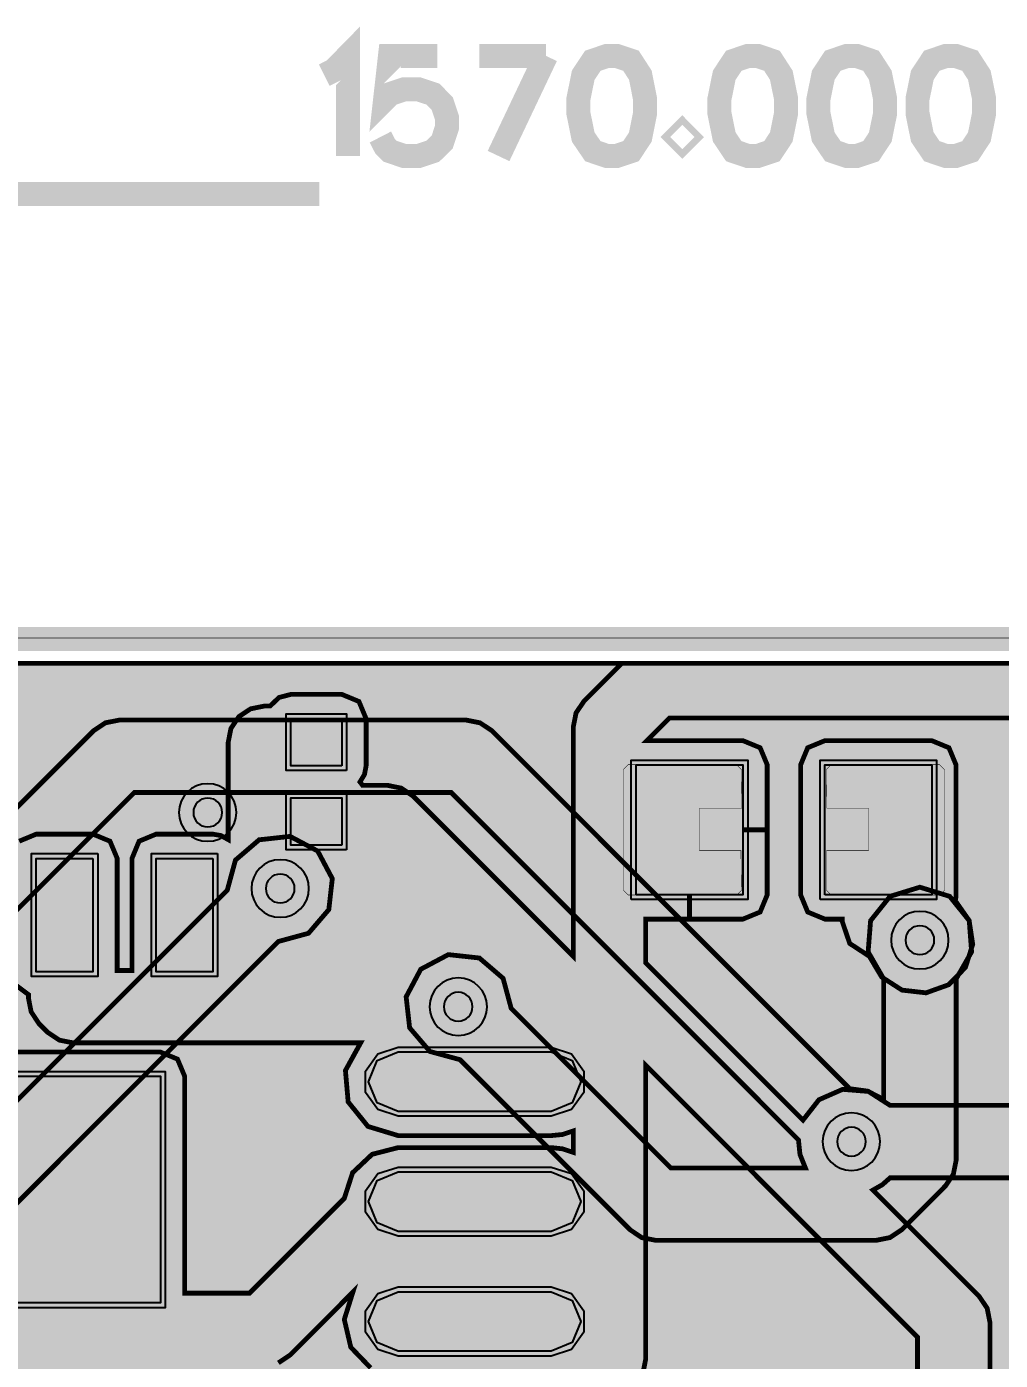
# Model space of a CAD drawing. Header units: millimetres. Extents: x 5.6 to 57, y 79.1 to 103.4.
# Drawn here: x 19.28 to 29.6, y 88.36 to 102.49 of the extents above; entities that cross this region are included whole.
import ezdxf

# ---------------------------------------------------------------- set-up
doc = ezdxf.new("R2010")
doc.units = ezdxf.units.MM
doc.header["$MEASUREMENT"] = 0
for name, color, linetype, true_color in [('Board-Outline-Layer', 7, 'Continuous', 0xff00ff), ('Bottom-Layer', 7, 'Continuous', 0x0000ff), ('Document-Layer', 7, 'Continuous', 0x6464ff), ('Hole-Layer', 7, 'Continuous', 0x222222), ('Multi-Layer', 7, 'Continuous', 0xc0c0c0), ('Top-Layer', 7, 'Continuous', 0xff0000), ('Top-Paste-Mask-Layer', 7, 'Continuous', 0x808080), ('Top-Silkscreen-Layer', 7, 'Continuous', 0xffcc00), ('Top-Solder-Mask-Layer', 7, 'Continuous', 0x800080)]:
    doc.layers.add(name, color=color, linetype=linetype, true_color=true_color)

msp = doc.modelspace()

# ---------------------------------------------------------------- hatches: boundary and pattern name
at = {"layer": 'Bottom-Layer'}
for points in [[(8.975, 94.039), (9.209, 94.421), (9.254, 94.866), (9.102, 95.287), (8.782, 95.6), (8.358, 95.743), (45.617, 95.743), (45.205, 95.607), (44.889, 95.311), (44.727, 94.908), (44.75, 94.475), (44.952, 94.092), (45.297, 93.829), (45.72, 93.736), (46.143, 93.829), (46.488, 94.092), (46.691, 94.475), (46.713, 94.908), (46.551, 95.311), (46.235, 95.607), (45.823, 95.743), (46.743, 95.743), (46.743, 81.257), (7.257, 81.257), (7.257, 82.169), (7.401, 81.764), (7.701, 81.456), (8.103, 81.301), (8.532, 81.328), (8.911, 81.532), (9.17, 81.876), (9.262, 82.296), (9.17, 82.716), (8.911, 83.06), (8.532, 83.264), (8.103, 83.291), (7.701, 83.137), (7.401, 82.829), (7.257, 82.423), (7.257, 94.615), (7.41, 94.195), (7.731, 93.883), (8.155, 93.741), (8.599, 93.796)], [(14.39, 86.322), (12.43, 88.282), (12.306, 88.365), (12.159, 88.395), (9.385, 88.395), (9.128, 88.741), (8.744, 88.938), (8.313, 88.947), (7.922, 88.766), (7.65, 88.431), (7.552, 88.011), (7.65, 87.591), (7.922, 87.256), (8.313, 87.075), (8.744, 87.084), (9.128, 87.282), (9.385, 87.628), (12, 87.628), (15.542, 84.086), (15.499, 83.727), (15.628, 83.389), (15.899, 83.15), (16.25, 83.064), (16.45, 83.064), (16.778, 83.139), (17.041, 83.348), (17.187, 83.652), (17.187, 83.989), (17.041, 84.292), (16.778, 84.502), (16.45, 84.577), (16.25, 84.577), (16.196, 84.575), (16.143, 84.569), (14.932, 85.78), (21.95, 92.798), (22.269, 92.885), (22.484, 93.136), (22.521, 93.464), (22.366, 93.756), (22.074, 93.911), (21.746, 93.875), (21.495, 93.66), (21.408, 93.341), (17.302, 89.234), (17.244, 89.345), (17.163, 89.439), (17.163, 91.542), (17.454, 91.433), (17.758, 91.496), (17.983, 91.711), (18.059, 92.012), (20.423, 94.376), (23.78, 94.376), (27.459, 90.697), (27.475, 90.543), (27.532, 90.4), (26.105, 90.4), (24.416, 92.089), (24.33, 92.408), (24.079, 92.623), (23.75, 92.659), (23.458, 92.504), (23.303, 92.212), (23.34, 91.884), (23.555, 91.633), (23.874, 91.546), (25.675, 89.745), (25.799, 89.662), (25.946, 89.633), (28.282, 89.633), (28.428, 89.662), (28.553, 89.745), (29.016, 90.209), (29.1, 90.333), (29.129, 90.48), (29.129, 92.401), (29.293, 92.688), (29.268, 93.018), (29.061, 93.276), (28.745, 93.373), (28.429, 93.276), (28.223, 93.018), (28.197, 92.688), (28.362, 92.401), (28.362, 91.124), (28.192, 91.213), (28.001, 91.239), (24.21, 95.031), (24.085, 95.114), (23.939, 95.143), (20.264, 95.143), (20.118, 95.114), (19.993, 95.031), (17.517, 92.554), (17.33, 92.529), (17.163, 92.444), (17.163, 93.611), (17.134, 93.758), (17.051, 93.882), (16.209, 94.723), (16.123, 95.042), (15.872, 95.257), (15.543, 95.294), (15.251, 95.139), (15.097, 94.847), (15.133, 94.519), (15.348, 94.268), (15.667, 94.181), (16.396, 93.452), (16.396, 89.439), (16.245, 89.203), (16.228, 88.924), (16.347, 88.671), (16.574, 88.507)]]:
    msp.add_hatch(color=256, dxfattribs=at).paths.add_polyline_path(points)
at = {"layer": 'Top-Layer'}
for points in [[(8.975, 94.039), (9.209, 94.421), (9.254, 94.866), (9.102, 95.287), (8.782, 95.6), (8.358, 95.743), (15.168, 95.743), (13.394, 93.97), (13.311, 93.846), (13.282, 93.699), (13.282, 91.86), (13.311, 91.713), (13.394, 91.589), (13.621, 91.362), (13.746, 91.279), (13.892, 91.25), (13.944, 91.25), (14.038, 91.148), (14.172, 91.111), (15.209, 91.111), (15.391, 91.186), (15.466, 91.367), (15.466, 91.899), (15.391, 92.081), (15.209, 92.156), (14.172, 92.156), (14.108, 92.148), (14.049, 92.125), (14.049, 93.042), (14.108, 93.019), (14.172, 93.011), (15.209, 93.011), (15.391, 93.086), (15.466, 93.267), (15.466, 93.799), (15.391, 93.981), (15.209, 94.056), (14.565, 94.056), (15.106, 94.597), (15.271, 94.326), (15.557, 94.188), (15.873, 94.227), (15.966, 94.102), (16.115, 94.054), (16.922, 94.054), (17.103, 94.129), (17.178, 94.31), (17.178, 94.396), (17.259, 94.368), (17.343, 94.359), (17.366, 94.359), (17.366, 94.31), (17.441, 94.129), (17.622, 94.054), (18.429, 94.054), (18.61, 94.129), (18.685, 94.31), (18.685, 95.174), (18.61, 95.356), (18.429, 95.431), (17.726, 95.431), (17.696, 95.574), (17.614, 95.696), (17.567, 95.743), (25.587, 95.743), (25.187, 95.343), (25.103, 95.219), (25.074, 95.072), (25.074, 92.641), (23.376, 94.339), (23.252, 94.422), (23.105, 94.452), (22.841, 94.452), (22.828, 94.47), (22.814, 94.488), (22.862, 94.567), (22.879, 94.658), (22.879, 95.158), (22.803, 95.34), (22.622, 95.415), (22.082, 95.415), (21.956, 95.382), (21.863, 95.292), (21.803, 95.292), (21.656, 95.262), (21.531, 95.179), (21.447, 95.054), (21.418, 94.907), (21.418, 93.877), (21.341, 93.92), (21.255, 93.935), (20.655, 93.935), (20.474, 93.86), (20.399, 93.678), (20.399, 92.491), (20.242, 92.491), (20.242, 93.678), (20.166, 93.86), (19.985, 93.935), (19.385, 93.935), (19.204, 93.86), (19.128, 93.678), (19.128, 92.478), (19.176, 92.33), (19.302, 92.236), (19.302, 92.199), (19.331, 92.053), (19.414, 91.928), (19.506, 91.836), (19.63, 91.753), (19.777, 91.724), (22.821, 91.724), (22.66, 91.432), (22.689, 91.099), (22.899, 90.839), (23.219, 90.742), (24.839, 90.742), (24.959, 90.754), (25.074, 90.792), (25.074, 90.564), (24.959, 90.602), (24.839, 90.615), (23.219, 90.615), (22.943, 90.544), (22.736, 90.349), (22.648, 90.078), (21.643, 89.073), (20.957, 89.073), (20.957, 91.37), (20.881, 91.552), (20.7, 91.627), (17.923, 91.627), (18.056, 91.928), (17.997, 92.251), (18.054, 92.229), (18.115, 92.222), (18.715, 92.222), (18.896, 92.297), (18.972, 92.478), (18.972, 93.678), (18.896, 93.86), (18.715, 93.935), (18.115, 93.935), (17.934, 93.86), (17.858, 93.678), (17.858, 92.478), (17.86, 92.448), (17.866, 92.417), (17.788, 92.474), (17.702, 92.516), (17.702, 93.678), (17.626, 93.86), (17.445, 93.935), (16.845, 93.935), (16.664, 93.86), (16.588, 93.678), (16.588, 92.478), (16.636, 92.33), (16.762, 92.236), (16.762, 92.199), (16.812, 92.009), (16.95, 91.869), (17.038, 91.672), (17.193, 91.522), (17.156, 91.45), (17.143, 91.37), (17.143, 89.457), (16.902, 89.577), (16.632, 89.571), (16.397, 89.44), (16.249, 89.214), (16.224, 88.946), (16.327, 88.696), (16.534, 88.524), (16.798, 88.468), (16.848, 88.418), (16.972, 88.335), (17.119, 88.306), (21.802, 88.306), (21.949, 88.335), (22.073, 88.418), (22.739, 89.084), (22.648, 88.795), (22.717, 88.5), (22.927, 88.282), (23.219, 88.202), (24.742, 88.202), (24.615, 88.075), (23.219, 88.075), (22.933, 87.998), (22.724, 87.789), (22.647, 87.503), (22.724, 87.217), (22.933, 87.008), (23.219, 86.932), (24.839, 86.932), (25.112, 87.001), (25.318, 87.192), (25.409, 87.459), (25.361, 87.736), (25.729, 88.104), (25.812, 88.228), (25.841, 88.375), (25.841, 91.487), (28.72, 88.607), (28.72, 85.868), (28.75, 85.721), (28.833, 85.597), (30.246, 84.184), (30.37, 84.101), (30.517, 84.072), (30.539, 84.072), (30.539, 83.615), (30.615, 83.434), (30.796, 83.359), (32.316, 83.359), (32.497, 83.434), (32.573, 83.615), (32.573, 85.295), (32.497, 85.477), (32.316, 85.552), (30.796, 85.552), (30.615, 85.477), (30.539, 85.295), (30.539, 84.975), (29.487, 86.027), (29.487, 88.766), (29.458, 88.913), (29.375, 89.037), (28.248, 90.165), (28.346, 90.221), (28.43, 90.295), (29.766, 90.295), (29.708, 90.014), (29.794, 89.741), (30.002, 89.543), (30.279, 89.472), (31.899, 89.472), (32.131, 89.521), (32.323, 89.66), (32.353, 89.66), (33.003, 89.01), (33.127, 88.927), (33.274, 88.898), (33.765, 88.898), (33.854, 88.748), (34.017, 88.69), (34.817, 88.69), (34.998, 88.765), (35.074, 88.946), (35.074, 88.963), (35.99, 88.963), (36.078, 88.813), (36.241, 88.755), (36.807, 88.755), (36.886, 88.767), (36.957, 88.803), (37.028, 88.767), (37.107, 88.755), (37.673, 88.755), (37.805, 88.791), (37.899, 88.891), (37.932, 88.887), (37.964, 88.886), (38.121, 88.886), (38.121, 88.271), (38.127, 88.205), (38.144, 88.141), (37.903, 88.141), (37.808, 88.245), (37.673, 88.284), (37.107, 88.284), (37.028, 88.271), (36.957, 88.235), (36.886, 88.271), (36.807, 88.284), (36.241, 88.284), (36.106, 88.245), (36.011, 88.141), (35.074, 88.141), (35.074, 88.219), (34.998, 88.401), (34.817, 88.476), (34.017, 88.476), (33.836, 88.401), (33.761, 88.219), (33.761, 88.141), (33.371, 88.141), (32.721, 88.79), (32.72, 88.792), (32.719, 88.793), (32.467, 89.044), (32.412, 89.09), (32.35, 89.124), (32.15, 89.287), (31.899, 89.345), (30.279, 89.345), (29.993, 89.268), (29.784, 89.059), (29.708, 88.773), (29.784, 88.487), (29.993, 88.278), (30.279, 88.202), (31.899, 88.202), (32.034, 88.218), (32.161, 88.265), (32.179, 88.248), (32.18, 88.247), (32.181, 88.245), (32.941, 87.486), (33.065, 87.403), (33.212, 87.374), (33.765, 87.374), (33.853, 87.222), (34.017, 87.163), (34.817, 87.163), (34.982, 87.222), (35.07, 87.374), (36.011, 87.374), (36.065, 87.301), (36.141, 87.251), (36.141, 85.271), (35.8, 85.271), (35.619, 85.196), (35.544, 85.014), (35.544, 84.15), (35.619, 83.969), (35.8, 83.894), (36.607, 83.894), (36.788, 83.969), (36.863, 84.15), (36.863, 84.724), (36.897, 84.811), (36.908, 84.903), (36.908, 87.251), (36.933, 87.264), (36.957, 87.279), (37.028, 87.243), (37.107, 87.231), (37.186, 87.231), (37.153, 86.929), (37.282, 86.654), (37.534, 86.487), (37.837, 86.475), (38.102, 86.622), (38.252, 86.886), (38.529, 86.886), (38.529, 86.619), (38.534, 86.568), (38.55, 86.519), (38.546, 86.511), (38.543, 86.503), (38.507, 86.503), (38.36, 86.473), (38.236, 86.39), (37.439, 85.594), (37.356, 85.469), (37.327, 85.323), (37.327, 85.271), (37.307, 85.271), (37.126, 85.196), (37.051, 85.014), (37.051, 84.15), (37.126, 83.969), (37.307, 83.894), (38.114, 83.894), (38.295, 83.969), (38.37, 84.15), (38.37, 85.014), (38.32, 85.166), (38.19, 85.259), (38.529, 85.599), (38.53, 85.319), (38.53, 85.019), (38.605, 84.838), (38.786, 84.763), (39.538, 84.763), (39.283, 84.544), (39.177, 84.226), (39.25, 83.899), (39.481, 83.656), (39.804, 83.566), (40.604, 83.566), (40.754, 83.584), (40.896, 83.638), (40.298, 83.04), (40.274, 83.014), (40.252, 82.985), (39.483, 82.985), (39.302, 82.91), (39.227, 82.728), (39.227, 81.864), (39.302, 81.683), (39.483, 81.608), (40.29, 81.608), (40.471, 81.683), (40.546, 81.864), (40.546, 81.913), (40.569, 81.913), (40.654, 81.922), (40.734, 81.95), (40.734, 81.864), (40.809, 81.683), (40.99, 81.608), (41.797, 81.608), (41.978, 81.683), (42.053, 81.864), (42.053, 82.728), (41.978, 82.91), (41.797, 82.985), (41.327, 82.985), (41.515, 83.172), (41.833, 83.151), (42.111, 83.307), (42.26, 83.589), (42.231, 83.907), (42.033, 84.157), (41.731, 84.26), (41.422, 84.182), (41.206, 83.948), (41.161, 83.903), (41.232, 84.213), (41.141, 84.519), (40.913, 84.741), (40.604, 84.822), (40.25, 84.822), (40.318, 84.91), (40.343, 85.019), (40.343, 85.11), (40.609, 84.997), (40.897, 85.014), (41.148, 85.158), (41.308, 85.399), (41.344, 85.686), (41.249, 85.959), (41.042, 86.161), (40.766, 86.249), (41.169, 86.651), (41.252, 86.776), (41.281, 86.923), (41.281, 90.005), (41.252, 90.151), (41.169, 90.276), (40.654, 90.791), (40.953, 90.834), (41.199, 91.012), (41.333, 91.283), (41.325, 91.586), (41.178, 91.85), (40.924, 92.016), (40.622, 92.044), (40.342, 91.928), (40.342, 92.019), (40.318, 92.128), (40.25, 92.216), (40.604, 92.216), (40.918, 92.3), (41.148, 92.53), (41.232, 92.844), (41.148, 93.158), (40.918, 93.388), (40.604, 93.472), (39.804, 93.472), (39.481, 93.383), (39.25, 93.14), (39.177, 92.812), (39.283, 92.494), (39.538, 92.276), (38.786, 92.276), (38.605, 92.201), (38.529, 92.019), (38.529, 91.419), (38.534, 91.368), (38.55, 91.319), (38.546, 91.311), (38.543, 91.303), (35.448, 91.303), (35.301, 91.274), (35.177, 91.191), (35.048, 91.062), (32.412, 91.062), (32.47, 91.342), (32.384, 91.616), (32.176, 91.813), (31.899, 91.885), (30.279, 91.885), (30.002, 91.813), (29.794, 91.616), (29.708, 91.342), (29.766, 91.062), (28.43, 91.062), (28.2, 91.21), (27.927, 91.232), (27.676, 91.122), (27.507, 90.906), (25.841, 92.571), (25.841, 93.035), (26.871, 93.035), (27.053, 93.11), (27.128, 93.292), (27.128, 94.669), (27.053, 94.85), (26.871, 94.925), (25.853, 94.925), (26.093, 95.165), (30.815, 95.165), (30.705, 94.906), (30.734, 94.625), (30.896, 94.394), (31.15, 94.271), (31.432, 94.288), (31.67, 94.439), (31.981, 94.439), (32.075, 94.344), (32.2, 94.261), (32.346, 94.232), (32.369, 94.232), (32.369, 94.183), (32.444, 94.002), (32.625, 93.927), (33.432, 93.927), (33.613, 94.002), (33.688, 94.183), (33.688, 95.047), (33.681, 95.108), (33.66, 95.165), (33.904, 95.165), (33.883, 95.108), (33.876, 95.047), (33.876, 94.183), (33.951, 94.002), (34.132, 93.927), (34.939, 93.927), (35.12, 94.002), (35.195, 94.183), (35.195, 95.047), (35.188, 95.108), (35.167, 95.165), (38.493, 95.165), (39.187, 94.471), (39.312, 94.388), (39.458, 94.359), (39.481, 94.359), (39.481, 94.31), (39.556, 94.129), (39.737, 94.054), (40.544, 94.054), (40.725, 94.129), (40.8, 94.31), (40.8, 95.174), (40.725, 95.356), (40.544, 95.431), (39.737, 95.431), (39.585, 95.381), (39.493, 95.251), (39, 95.743), (45.617, 95.743), (45.205, 95.607), (44.889, 95.311), (44.727, 94.908), (44.75, 94.475), (44.952, 94.092), (45.297, 93.829), (45.72, 93.736), (46.143, 93.829), (46.488, 94.092), (46.691, 94.475), (46.713, 94.908), (46.551, 95.311), (46.235, 95.607), (45.823, 95.743), (46.743, 95.743), (46.743, 81.257), (35.99, 81.257), (36.038, 81.358), (36.055, 81.469), (36.055, 81.492), (36.376, 81.492), (36.557, 81.567), (36.633, 81.748), (36.633, 83.098), (36.557, 83.28), (36.376, 83.355), (34.966, 83.355), (34.785, 83.28), (34.71, 83.098), (34.71, 81.851), (34.633, 81.851), (34.633, 83.098), (34.557, 83.28), (34.376, 83.355), (32.966, 83.355), (32.785, 83.28), (32.71, 83.098), (32.71, 81.851), (25.864, 81.851), (24.827, 82.887), (24.917, 83.303), (24.835, 83.72), (24.595, 84.072), (26.61, 84.072), (26.61, 83.615), (26.685, 83.434), (26.866, 83.359), (28.386, 83.359), (28.568, 83.434), (28.643, 83.615), (28.643, 85.295), (28.568, 85.477), (28.386, 85.552), (26.866, 85.552), (26.685, 85.477), (26.61, 85.295), (26.61, 84.839), (21.772, 84.839), (20.147, 86.463), (20.217, 86.552), (20.242, 86.662), (20.242, 87.862), (20.166, 88.043), (19.985, 88.118), (19.385, 88.118), (19.204, 88.043), (19.128, 87.862), (19.128, 86.662), (19.176, 86.513), (19.302, 86.419), (19.302, 86.383), (19.331, 86.236), (19.414, 86.112), (21.341, 84.184), (21.435, 84.115), (21.545, 84.078), (21.239, 83.86), (21.061, 83.53), (21.047, 83.155), (21.2, 82.813), (21.488, 82.573), (21.852, 82.484), (22.218, 82.566), (22.511, 82.8), (22.67, 83.14), (22.663, 83.515), (22.491, 83.848), (22.19, 84.072), (23.126, 84.072), (22.91, 83.775), (22.809, 83.423), (22.835, 83.058), (22.983, 82.723), (23.237, 82.459), (23.565, 82.298), (23.929, 82.258), (24.285, 82.345), (25.373, 81.257), (7.257, 81.257), (7.257, 82.169), (7.401, 81.764), (7.701, 81.456), (8.103, 81.301), (8.532, 81.328), (8.911, 81.532), (9.17, 81.876), (9.262, 82.296), (9.17, 82.716), (8.911, 83.06), (8.532, 83.264), (8.103, 83.291), (7.701, 83.137), (7.401, 82.829), (7.257, 82.423), (7.257, 94.615), (7.41, 94.195), (7.731, 93.883), (8.155, 93.741), (8.599, 93.796)], [(22.622, 94.658), (22.082, 94.658), (22.082, 95.158), (22.622, 95.158)], [(29.05, 92.34), (29.228, 92.524), (29.305, 92.768), (29.267, 93.02), (29.12, 93.23), (29.126, 93.26), (29.128, 93.292), (29.128, 94.669), (29.053, 94.85), (28.871, 94.925), (27.739, 94.925), (27.557, 94.85), (27.482, 94.669), (27.482, 93.292), (27.557, 93.11), (27.739, 93.035), (27.922, 93.035), (27.922, 93.012), (28.002, 92.777), (28.21, 92.641), (28.341, 92.421), (28.556, 92.283), (28.81, 92.254)], [(25.739, 93.292), (25.739, 94.669), (26.871, 94.669), (26.871, 93.292)], [(27.739, 93.292), (27.739, 94.669), (28.871, 94.669), (28.871, 93.292)], [(22.622, 93.818), (22.082, 93.818), (22.082, 94.318), (22.622, 94.318)], [(19.985, 93.678), (19.985, 92.478), (19.385, 92.478), (19.385, 93.678)], [(21.255, 93.678), (21.255, 92.478), (20.655, 92.478), (20.655, 93.678)], [(24.839, 91.628), (25.062, 91.536), (25.154, 91.313), (25.062, 91.09), (24.839, 90.998), (23.219, 90.998), (22.996, 91.09), (22.904, 91.313), (22.996, 91.536), (23.219, 91.628)], [(17.4, 88.97), (17.4, 91.37), (20.7, 91.37), (20.7, 88.97)], [(24.839, 90.358), (25.062, 90.266), (25.154, 90.043), (25.062, 89.82), (24.839, 89.728), (23.219, 89.728), (22.996, 89.82), (22.904, 90.043), (22.996, 90.266), (23.219, 90.358)], [(24.839, 89.088), (25.062, 88.996), (25.154, 88.773), (25.062, 88.55), (24.839, 88.458), (23.219, 88.458), (22.996, 88.55), (22.904, 88.773), (22.996, 88.996), (23.219, 89.088)]]:
    msp.add_hatch(color=256, dxfattribs=at).paths.add_polyline_path(points)
at = {"layer": 'Top-Paste-Mask-Layer'}
for points in [[(22.622, 94.658), (22.082, 94.658), (22.082, 95.158), (22.622, 95.158)], [(25.605, 93.34), (25.605, 94.62), (25.655, 94.67), (26.805, 94.67), (26.855, 94.62), (26.86, 94.21), (26.41, 94.21), (26.41, 93.76), (26.85, 93.76), (26.855, 93.34), (26.805, 93.29), (25.655, 93.29)], [(25.605, 93.34), (25.605, 94.62), (25.655, 94.67), (26.805, 94.67), (26.855, 94.62), (26.86, 94.21), (26.41, 94.21), (26.41, 93.76), (26.85, 93.76), (26.855, 93.34), (26.805, 93.29), (25.655, 93.29)], [(27.755, 93.34), (27.755, 93.76), (28.2, 93.76), (28.2, 94.21), (27.76, 94.21), (27.755, 94.62), (27.805, 94.67), (28.955, 94.67), (29.005, 94.62), (29.005, 93.34), (28.955, 93.29), (27.805, 93.29)], [(27.755, 93.34), (27.755, 93.76), (28.2, 93.76), (28.2, 94.21), (27.76, 94.21), (27.755, 94.62), (27.805, 94.67), (28.955, 94.67), (29.005, 94.62), (29.005, 93.34), (28.955, 93.29), (27.805, 93.29)], [(22.622, 93.818), (22.082, 93.818), (22.082, 94.318), (22.622, 94.318)], [(19.985, 93.678), (19.985, 92.478), (19.385, 92.478), (19.385, 93.678)], [(21.255, 93.678), (21.255, 92.478), (20.655, 92.478), (20.655, 93.678)], [(24.839, 91.628), (25.062, 91.536), (25.154, 91.313), (25.062, 91.09), (24.839, 90.998), (23.219, 90.998), (22.996, 91.09), (22.904, 91.313), (22.996, 91.536), (23.219, 91.628)], [(17.4, 88.97), (17.4, 91.37), (20.7, 91.37), (20.7, 88.97)], [(24.839, 90.358), (25.062, 90.266), (25.154, 90.043), (25.062, 89.82), (24.839, 89.728), (23.219, 89.728), (22.996, 89.82), (22.904, 90.043), (22.996, 90.266), (23.219, 90.358)], [(24.839, 89.088), (25.062, 88.996), (25.154, 88.773), (25.062, 88.55), (24.839, 88.458), (23.219, 88.458), (22.996, 88.55), (22.904, 88.773), (22.996, 88.996), (23.219, 89.088)]]:
    msp.add_hatch(color=256, dxfattribs=at).paths.add_polyline_path(points)
at = {"layer": 'Top-Solder-Mask-Layer'}
for points in [[(22.673, 94.608), (22.031, 94.608), (22.031, 95.209), (22.673, 95.209)], [(25.688, 93.241), (25.688, 94.719), (26.922, 94.719), (26.922, 93.241)], [(27.688, 93.241), (27.688, 94.719), (28.922, 94.719), (28.922, 93.241)], [(22.673, 93.767), (22.031, 93.767), (22.031, 94.369), (22.673, 94.369)], [(20.036, 93.729), (20.036, 92.428), (19.334, 92.428), (19.334, 93.729)], [(21.306, 93.729), (21.306, 92.428), (20.604, 92.428), (20.604, 93.729)], [(24.839, 91.679), (25.054, 91.609), (25.187, 91.426), (25.187, 91.2), (25.054, 91.017), (24.839, 90.947), (23.219, 90.947), (23.004, 91.017), (22.871, 91.2), (22.871, 91.426), (23.004, 91.609), (23.219, 91.679)], [(17.349, 88.919), (17.349, 91.421), (20.751, 91.421), (20.751, 88.919)], [(24.839, 90.409), (25.054, 90.339), (25.187, 90.156), (25.187, 89.93), (25.054, 89.747), (24.839, 89.677), (23.219, 89.677), (23.004, 89.747), (22.871, 89.93), (22.871, 90.156), (23.004, 90.339), (23.219, 90.409)], [(24.839, 89.139), (25.054, 89.069), (25.187, 88.886), (25.187, 88.66), (25.054, 88.477), (24.839, 88.407), (23.219, 88.407), (23.004, 88.477), (22.871, 88.66), (22.871, 88.886), (23.004, 89.069), (23.219, 89.139)]]:
    msp.add_hatch(color=256, dxfattribs=at).paths.add_polyline_path(points)

# ---------------------------------------------------------------- linework, layer by layer
at = {"layer": 'Board-Outline-Layer', "const_width": 0.254}
msp.add_lwpolyline([(7, 96), (47, 96), (47, 81), (7, 81)], close=True, dxfattribs=at)
at = {"layer": 'Bottom-Layer', "const_width": 0.00508}
msp.add_lwpolyline([(6.985, 96.012), (6.985, 81.026), (46.99, 81.026), (46.99, 96.012)], close=True, dxfattribs=at)
at = {"layer": 'Bottom-Layer'}
for points, const_width in [([(8.358, 95.743), (45.617, 95.743)], 0.0508), ([(18.059, 92.012), (20.423, 94.376), (23.78, 94.376), (27.459, 90.697), (27.475, 90.543), (27.532, 90.4), (26.105, 90.4), (24.416, 92.089), (24.33, 92.408), (24.079, 92.623), (23.75, 92.659), (23.458, 92.504), (23.303, 92.212), (23.34, 91.884), (23.555, 91.633), (23.874, 91.546), (25.675, 89.745), (25.799, 89.662), (25.946, 89.633), (28.282, 89.633), (28.428, 89.662), (28.553, 89.745), (29.016, 90.209), (29.1, 90.333), (29.129, 90.48), (29.129, 92.401), (29.293, 92.688), (29.268, 93.018), (29.061, 93.276), (28.745, 93.373), (28.429, 93.276), (28.223, 93.018), (28.197, 92.688), (28.362, 92.401), (28.362, 91.124), (28.192, 91.213), (28.001, 91.239), (24.21, 95.031), (24.085, 95.114), (23.939, 95.143), (20.264, 95.143), (20.118, 95.114), (19.993, 95.031), (17.517, 92.554)], 0.0508), ([(17.498, 91.993), (20.264, 94.76)], 0.254), ([(20.264, 94.76), (23.939, 94.76)], 0.254), ([(23.939, 94.76), (28.02, 90.678)], 0.254), ([(22.165, 94.164), (21.201, 94.164)], 0.254), ([(22.932, 93.397), (22.165, 94.164)], 0.254), ([(14.932, 85.78), (21.95, 92.798), (22.269, 92.885), (22.484, 93.136), (22.521, 93.464), (22.366, 93.756), (22.074, 93.911), (21.746, 93.875), (21.495, 93.66), (21.408, 93.341), (17.302, 89.234)], 0.0508), ([(22.932, 84.579), (22.932, 93.397)], 0.254), ([(14.39, 85.78), (21.969, 93.359)], 0.254), ([(28.745, 92.812), (28.745, 90.48)], 0.254), ([(25.946, 90.016), (23.855, 92.107)], 0.254), ([(28.745, 90.48), (28.282, 90.016)], 0.254), ([(28.282, 90.016), (25.946, 90.016)], 0.254)]:
    msp.add_lwpolyline(points, dxfattribs=dict(at, const_width=const_width))
at = {"layer": 'Document-Layer', "const_width": 0.254}
for points in [[(22.436, 101.973), (22.537, 102.024), (22.687, 102.177), (22.687, 101.117)], [(23.635, 102.177), (23.132, 102.177), (23.081, 101.722), (23.132, 101.773), (23.282, 101.823), (23.434, 101.823), (23.586, 101.773), (23.686, 101.671), (23.736, 101.521), (23.736, 101.42), (23.686, 101.267), (23.586, 101.168), (23.434, 101.117), (23.282, 101.117), (23.132, 101.168), (23.081, 101.219), (23.03, 101.318)], [(24.079, 102.177), (24.785, 102.177)], [(24.785, 102.177), (24.282, 101.117)], [(7.112, 100.713), (22.385, 100.713)]]:
    msp.add_lwpolyline(points, dxfattribs=at)
for points in [[(25.431, 102.177), (25.281, 102.126), (25.179, 101.973), (25.128, 101.722), (25.128, 101.569), (25.179, 101.318), (25.281, 101.168), (25.431, 101.117), (25.532, 101.117), (25.685, 101.168), (25.784, 101.318), (25.834, 101.569), (25.834, 101.722), (25.784, 101.973), (25.685, 102.126), (25.532, 102.177)], [(26.924, 102.177), (26.774, 102.126), (26.673, 101.973), (26.622, 101.722), (26.622, 101.569), (26.673, 101.318), (26.774, 101.168), (26.924, 101.117), (27.026, 101.117), (27.178, 101.168), (27.277, 101.318), (27.328, 101.569), (27.328, 101.722), (27.277, 101.973), (27.178, 102.126), (27.026, 102.177)], [(27.973, 102.177), (27.823, 102.126), (27.722, 101.973), (27.671, 101.722), (27.671, 101.569), (27.722, 101.318), (27.823, 101.168), (27.973, 101.117), (28.075, 101.117), (28.227, 101.168), (28.326, 101.318), (28.377, 101.569), (28.377, 101.722), (28.326, 101.973), (28.227, 102.126), (28.075, 102.177)], [(29.022, 102.177), (28.872, 102.126), (28.771, 101.973), (28.72, 101.722), (28.72, 101.569), (28.771, 101.318), (28.872, 101.168), (29.022, 101.117), (29.124, 101.117), (29.276, 101.168), (29.375, 101.318), (29.426, 101.569), (29.426, 101.722), (29.375, 101.973), (29.276, 102.126), (29.124, 102.177)], [(26.228, 101.369), (26.177, 101.318), (26.228, 101.267), (26.279, 101.318)]]:
    msp.add_lwpolyline(points, close=True, dxfattribs=at)
at = {"layer": 'Document-Layer', "const_width": 0.3}
msp.add_lwpolyline([(20.86, 93.45, 1), (21.16, 93.45), (21.16, 93.45, 1), (20.86, 93.45)], format="xyb", dxfattribs=at)
msp.add_lwpolyline([(20.86, 93.45, 1), (21.16, 93.45), (21.16, 93.45, 1), (20.86, 93.45)], format="xyb", dxfattribs=at)
at = {"layer": 'Hole-Layer'}
for points in [[(21.049, 94.164, 1), (21.354, 94.164), (21.354, 94.164, 1), (21.049, 94.164)], [(21.817, 93.359, 1), (22.122, 93.359), (22.122, 93.359, 1), (21.817, 93.359)], [(28.593, 92.812, 1), (28.898, 92.812), (28.898, 92.812, 1), (28.593, 92.812)], [(23.702, 92.107, 1), (24.007, 92.107), (24.007, 92.107, 1), (23.702, 92.107)], [(27.868, 90.678, 1), (28.173, 90.678), (28.173, 90.678, 1), (27.868, 90.678)]]:
    msp.add_lwpolyline(points, format="xyb", dxfattribs=at)
at = {"layer": 'Multi-Layer'}
for points in [[(20.896, 94.164, 1), (21.506, 94.164, 1)], [(21.664, 93.359, 1), (22.274, 93.359, 1)], [(28.44, 92.812, 1), (29.05, 92.812, 1)], [(23.55, 92.107, 1), (24.16, 92.107, 1)], [(27.715, 90.678, 1), (28.325, 90.678, 1)]]:
    msp.add_lwpolyline(points, format="xyb", close=True, dxfattribs=at)
at = {"layer": 'Top-Layer'}
for points, const_width in [([(6.985, 96.012), (6.985, 81.026), (46.99, 81.026), (46.99, 96.012)], 0.00508), ([(29.05, 92.34), (29.228, 92.524), (29.305, 92.768), (29.267, 93.02), (29.12, 93.23), (29.126, 93.26), (29.128, 93.292), (29.128, 94.669), (29.053, 94.85), (28.871, 94.925), (27.739, 94.925), (27.557, 94.85), (27.482, 94.669), (27.482, 93.292), (27.557, 93.11), (27.739, 93.035), (27.922, 93.035), (27.922, 93.012), (28.002, 92.777), (28.21, 92.641), (28.341, 92.421), (28.556, 92.283), (28.81, 92.254)], 0.0508)]:
    msp.add_lwpolyline(points, close=True, dxfattribs=dict(at, const_width=const_width))
for points, const_width in [([(17.567, 95.743), (25.587, 95.743), (25.187, 95.343), (25.103, 95.219), (25.074, 95.072), (25.074, 92.641), (23.376, 94.339), (23.252, 94.422), (23.105, 94.452), (22.841, 94.452), (22.828, 94.47), (22.814, 94.488), (22.862, 94.567), (22.879, 94.658), (22.879, 95.158), (22.803, 95.34), (22.622, 95.415), (22.082, 95.415), (21.956, 95.382), (21.863, 95.292), (21.803, 95.292), (21.656, 95.262), (21.531, 95.179), (21.447, 95.054), (21.418, 94.907), (21.418, 93.877), (21.341, 93.92), (21.255, 93.935), (20.655, 93.935), (20.474, 93.86), (20.399, 93.678), (20.399, 92.491), (20.242, 92.491), (20.242, 93.678), (20.166, 93.86), (19.985, 93.935), (19.385, 93.935), (19.204, 93.86)], 0.0508), ([(25.934, 95.549), (25.458, 95.072)], 0.254), ([(38.652, 95.549), (25.934, 95.549)], 0.254), ([(25.458, 95.072), (25.458, 92.412)], 0.254), ([(29.766, 91.062), (28.43, 91.062), (28.2, 91.21), (27.927, 91.232), (27.676, 91.122), (27.507, 90.906), (25.841, 92.571), (25.841, 93.035), (26.871, 93.035), (27.053, 93.11), (27.128, 93.292), (27.128, 94.669), (27.053, 94.85), (26.871, 94.925), (25.853, 94.925), (26.093, 95.165), (30.815, 95.165)], 0.0508), ([(21.801, 93.528), (21.801, 94.907)], 0.254), ([(22.352, 94.908), (21.803, 94.908)], 0.254), ([(20.996, 93.959), (21.201, 94.164)], 0.254), ([(18.415, 93.959), (20.996, 93.959)], 0.254), ([(23.105, 94.068), (22.352, 94.068)], 0.254), ([(25.458, 91.715), (23.105, 94.068)], 0.254), ([(26.728, 93.98), (26.305, 93.98)], 0.254), ([(26.728, 93.98), (27.15, 93.98)], 0.254), ([(27.15, 93.98), (27.15, 93.346)], 0.254), ([(28.305, 93.98), (28.305, 93.012)], 0.254), ([(26.869, 93.98), (27.128, 93.98)], 0.0508), ([(21.969, 93.359), (21.801, 93.528)], 0.254), ([(27.15, 93.346), (29.183, 91.313)], 0.254), ([(26.305, 93.294), (26.305, 93.035)], 0.0508), ([(19.685, 93.078), (19.685, 92.199)], 0.254), ([(28.544, 93.012), (28.305, 93.012)], 0.254), ([(28.745, 92.812), (28.544, 93.012)], 0.254), ([(25.458, 92.412), (29.104, 88.766)], 0.254), ([(19.176, 92.33), (19.302, 92.236), (19.302, 92.199), (19.331, 92.053), (19.414, 91.928), (19.506, 91.836), (19.63, 91.753), (19.777, 91.724), (22.821, 91.724), (22.66, 91.432), (22.689, 91.099), (22.899, 90.839), (23.219, 90.742), (24.839, 90.742), (24.959, 90.754), (25.074, 90.792), (25.074, 90.564), (24.959, 90.602), (24.839, 90.615), (23.219, 90.615), (22.943, 90.544), (22.736, 90.349), (22.648, 90.078), (21.643, 89.073), (20.957, 89.073), (20.957, 91.37), (20.881, 91.552), (20.7, 91.627), (17.923, 91.627)], 0.0508), ([(19.685, 92.199), (19.777, 92.107)], 0.254), ([(19.777, 92.107), (23.855, 92.107)], 0.254), ([(25.458, 88.375), (25.458, 91.715)], 0.254), ([(25.812, 88.228), (25.841, 88.375), (25.841, 91.487), (28.72, 88.607), (28.72, 85.868)], 0.0508), ([(29.183, 91.313), (31.089, 91.313)], 0.254), ([(35.207, 90.678), (28.02, 90.678)], 0.254), ([(29.487, 86.027), (29.487, 88.766), (29.458, 88.913), (29.375, 89.037), (28.248, 90.165), (28.346, 90.221), (28.43, 90.295), (29.766, 90.295)], 0.0508), ([(23.156, 90.043), (21.802, 88.689)], 0.254), ([(24.029, 90.043), (23.156, 90.043)], 0.254), ([(21.949, 88.335), (22.073, 88.418), (22.739, 89.084), (22.648, 88.795), (22.717, 88.5), (22.927, 88.282)], 0.0508), ([(29.104, 88.766), (29.104, 85.868)], 0.254), ([(21.802, 88.689), (17.119, 88.689)], 0.254), ([(24.586, 87.503), (25.458, 88.375)], 0.254)]:
    msp.add_lwpolyline(points, dxfattribs=dict(at, const_width=const_width))
for points in [[(22.622, 94.658), (22.082, 94.658), (22.082, 95.158), (22.622, 95.158)], [(25.739, 93.292), (25.739, 94.669), (26.871, 94.669), (26.871, 93.292)], [(27.739, 93.292), (27.739, 94.669), (28.871, 94.669), (28.871, 93.292)], [(22.622, 93.818), (22.082, 93.818), (22.082, 94.318), (22.622, 94.318)], [(19.985, 93.678), (19.985, 92.478), (19.385, 92.478), (19.385, 93.678)], [(21.255, 93.678), (21.255, 92.478), (20.655, 92.478), (20.655, 93.678)], [(24.839, 91.628), (25.062, 91.536), (25.154, 91.313), (25.062, 91.09), (24.839, 90.998), (23.219, 90.998), (22.996, 91.09), (22.904, 91.313), (22.996, 91.536), (23.219, 91.628)], [(17.4, 88.97), (17.4, 91.37), (20.7, 91.37), (20.7, 88.97)], [(24.839, 90.358), (25.062, 90.266), (25.154, 90.043), (25.062, 89.82), (24.839, 89.728), (23.219, 89.728), (22.996, 89.82), (22.904, 90.043), (22.996, 90.266), (23.219, 90.358)], [(24.839, 89.088), (25.062, 88.996), (25.154, 88.773), (25.062, 88.55), (24.839, 88.458), (23.219, 88.458), (22.996, 88.55), (22.904, 88.773), (22.996, 88.996), (23.219, 89.088)]]:
    msp.add_lwpolyline(points, close=True, dxfattribs=at)
at = {"layer": 'Top-Paste-Mask-Layer'}
for points in [[(22.622, 94.658), (22.082, 94.658), (22.082, 95.158), (22.622, 95.158)], [(22.622, 93.818), (22.082, 93.818), (22.082, 94.318), (22.622, 94.318)], [(19.985, 93.678), (19.985, 92.478), (19.385, 92.478), (19.385, 93.678)], [(21.255, 93.678), (21.255, 92.478), (20.655, 92.478), (20.655, 93.678)], [(24.839, 91.628), (25.062, 91.536), (25.154, 91.313), (25.062, 91.09), (24.839, 90.998), (23.219, 90.998), (22.996, 91.09), (22.904, 91.313), (22.996, 91.536), (23.219, 91.628)], [(17.4, 88.97), (17.4, 91.37), (20.7, 91.37), (20.7, 88.97)], [(24.839, 90.358), (25.062, 90.266), (25.154, 90.043), (25.062, 89.82), (24.839, 89.728), (23.219, 89.728), (22.996, 89.82), (22.904, 90.043), (22.996, 90.266), (23.219, 90.358)], [(24.839, 89.088), (25.062, 88.996), (25.154, 88.773), (25.062, 88.55), (24.839, 88.458), (23.219, 88.458), (22.996, 88.55), (22.904, 88.773), (22.996, 88.996), (23.219, 89.088)]]:
    msp.add_lwpolyline(points, close=True, dxfattribs=at)
at = {"layer": 'Top-Paste-Mask-Layer', "const_width": 0.00508}
for points in [[(25.605, 93.34), (25.605, 94.62), (25.655, 94.67), (26.805, 94.67), (26.855, 94.62), (26.86, 94.21), (26.41, 94.21), (26.41, 93.76), (26.85, 93.76), (26.855, 93.34), (26.805, 93.29), (25.655, 93.29)], [(25.605, 93.34), (25.605, 94.62), (25.655, 94.67), (26.805, 94.67), (26.855, 94.62), (26.86, 94.21), (26.41, 94.21), (26.41, 93.76), (26.85, 93.76), (26.855, 93.34), (26.805, 93.29), (25.655, 93.29)], [(27.755, 93.34), (27.755, 93.76), (28.2, 93.76), (28.2, 94.21), (27.76, 94.21), (27.755, 94.62), (27.805, 94.67), (28.955, 94.67), (29.005, 94.62), (29.005, 93.34), (28.955, 93.29), (27.805, 93.29)], [(27.755, 93.34), (27.755, 93.76), (28.2, 93.76), (28.2, 94.21), (27.76, 94.21), (27.755, 94.62), (27.805, 94.67), (28.955, 94.67), (29.005, 94.62), (29.005, 93.34), (28.955, 93.29), (27.805, 93.29)]]:
    msp.add_lwpolyline(points, close=True, dxfattribs=at)
at = {"layer": 'Top-Silkscreen-Layer'}
for points, const_width in [([(21.852, 95.21, -0.414), (22.005, 95.362)], 0.152), ([(21.852, 95.21, -0.414), (22.005, 95.362)], 0.152), ([(22.697, 95.362, -0.414), (22.85, 95.21)], 0.152), ([(22.697, 95.362, -0.414), (22.85, 95.21)], 0.152), ([(22.007, 93.614, -0.414), (21.854, 93.767)], 0.152), ([(22.007, 93.614, -0.414), (21.854, 93.767)], 0.152), ([(22.852, 93.767, -0.414), (22.699, 93.614)], 0.152), ([(22.852, 93.767, -0.414), (22.699, 93.614)], 0.152), ([(21.55, 89.37, -0.635), (21.55, 90.97)], 0.254), ([(21.55, 89.37, -0.635), (21.55, 90.97)], 0.254)]:
    msp.add_lwpolyline(points, format="xyb", dxfattribs=dict(at, const_width=const_width))
for points, const_width in [([(22.005, 95.362), (22.697, 95.362)], 0.152), ([(22.005, 95.362), (22.697, 95.362)], 0.152), ([(21.852, 94.71), (21.852, 95.21)], 0.152), ([(21.852, 94.71), (21.852, 95.21)], 0.152), ([(22.85, 95.21), (22.85, 94.71)], 0.152), ([(22.85, 95.21), (22.85, 94.71)], 0.152), ([(26.829, 93.063), (25.544, 93.063), (25.544, 94.897), (26.829, 94.897)], 0.152), ([(26.829, 93.063), (25.544, 93.063), (25.544, 94.897), (26.829, 94.897)], 0.152), ([(27.781, 93.063), (29.066, 93.063), (29.066, 94.897), (27.781, 94.897)], 0.152), ([(27.781, 93.063), (29.066, 93.063), (29.066, 94.897), (27.781, 94.897)], 0.152), ([(21.855, 93.767), (21.855, 94.267)], 0.152), ([(21.855, 93.767), (21.855, 94.267)], 0.152), ([(22.852, 94.267), (22.852, 93.767)], 0.152), ([(22.852, 94.267), (22.852, 93.767)], 0.152), ([(22.699, 93.614), (22.007, 93.614)], 0.152), ([(22.699, 93.614), (22.007, 93.614)], 0.152), ([(16.5, 92.22), (21.6, 92.22)], 0.254), ([(16.5, 92.22), (21.6, 92.22)], 0.254), ([(21.6, 90.97), (21.6, 92.22)], 0.254), ([(21.6, 90.97), (21.6, 92.22)], 0.254), ([(21.6, 89.37), (21.6, 88.12)], 0.254), ([(21.6, 89.37), (21.6, 88.12)], 0.254)]:
    msp.add_lwpolyline(points, dxfattribs=dict(at, const_width=const_width))
at = {"layer": 'Top-Silkscreen-Layer', "const_width": 0.254}
msp.add_lwpolyline([(21.91, 92.67, 1), (22.25, 92.67, 1)], format="xyb", close=True, dxfattribs=at)
msp.add_lwpolyline([(21.91, 92.67, 1), (22.25, 92.67, 1)], format="xyb", close=True, dxfattribs=at)
at = {"layer": 'Top-Silkscreen-Layer', "const_width": 0.152}
msp.add_lwpolyline([(29.735, 86.769), (25.383, 86.769), (25.383, 92.047), (29.735, 92.047)], close=True, dxfattribs=at)
msp.add_lwpolyline([(29.735, 86.769), (25.383, 86.769), (25.383, 92.047), (29.735, 92.047)], close=True, dxfattribs=at)
at = {"layer": 'Top-Solder-Mask-Layer'}
for points in [[(22.673, 94.608), (22.031, 94.608), (22.031, 95.209), (22.673, 95.209)], [(25.688, 93.241), (25.688, 94.719), (26.922, 94.719), (26.922, 93.241)], [(27.688, 93.241), (27.688, 94.719), (28.922, 94.719), (28.922, 93.241)], [(22.673, 93.767), (22.031, 93.767), (22.031, 94.369), (22.673, 94.369)], [(20.036, 93.729), (20.036, 92.428), (19.334, 92.428), (19.334, 93.729)], [(21.306, 93.729), (21.306, 92.428), (20.604, 92.428), (20.604, 93.729)], [(24.839, 91.679), (25.054, 91.609), (25.187, 91.426), (25.187, 91.2), (25.054, 91.017), (24.839, 90.947), (23.219, 90.947), (23.004, 91.017), (22.871, 91.2), (22.871, 91.426), (23.004, 91.609), (23.219, 91.679)], [(17.349, 88.919), (17.349, 91.421), (20.751, 91.421), (20.751, 88.919)], [(24.839, 90.409), (25.054, 90.339), (25.187, 90.156), (25.187, 89.93), (25.054, 89.747), (24.839, 89.677), (23.219, 89.677), (23.004, 89.747), (22.871, 89.93), (22.871, 90.156), (23.004, 90.339), (23.219, 90.409)], [(24.839, 89.139), (25.054, 89.069), (25.187, 88.886), (25.187, 88.66), (25.054, 88.477), (24.839, 88.407), (23.219, 88.407), (23.004, 88.477), (22.871, 88.66), (22.871, 88.886), (23.004, 89.069), (23.219, 89.139)]]:
    msp.add_lwpolyline(points, close=True, dxfattribs=at)

doc.saveas('drawing.dxf')
